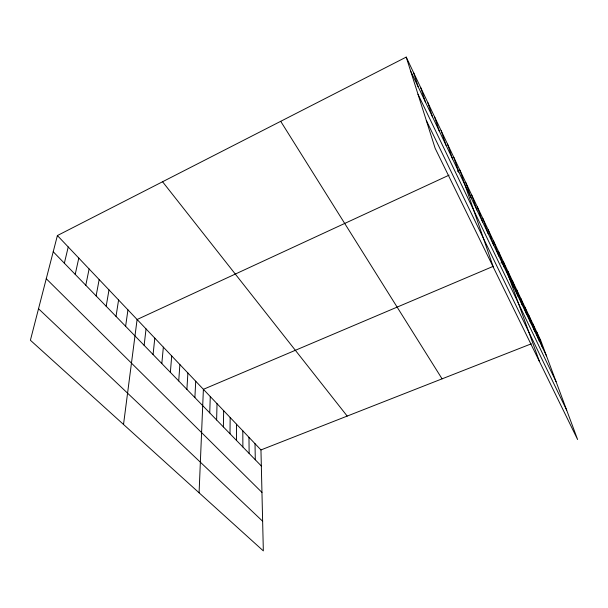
<?xml version="1.0" encoding="UTF-8"?>
<svg xmlns="http://www.w3.org/2000/svg" width="608" height="608" viewBox="0 0 608 608"><rect width="100%" height="100%" fill="white"/><g stroke="black" fill="none" stroke-linecap="round" stroke-linejoin="round"><path stroke-width="0.91" d="M236.497 440.435L236.55 424.232M229.999 433.747L230.166 417.506M223.372 426.922L223.66 410.658M216.615 419.968L217.033 403.682M209.737 412.878L210.277 396.568M199.082 492.792L203.391 389.318L493.194 266.357M194.887 397.602L195.723 381.239M186.892 389.363L187.895 372.993M178.722 380.95L179.884 364.557M170.362 372.347L171.707 355.946M161.819 363.554L163.347 347.138M153.079 354.548L154.797 338.132M144.134 345.344L146.049 328.92M123.523 424.468L137.104 319.504L449.114 175.134M125.613 326.268L127.954 309.86M116.014 316.388L118.583 299.995M106.187 306.272L108.992 289.894M96.117 295.898L99.172 279.551M85.789 285.274L89.11 268.956M75.21 274.375L78.797 258.096M64.357 263.203L68.233 246.962M57.395 235.554L30.4 340.252L263.34 550.901L260.954 449.935L57.395 235.554L406.22 57.099L540.618 340.168L577.6 439.516L435.123 148.246L406.22 57.099M457.406 171.304L459.891 170.149L493.536 267.657M500.924 263.082L503.492 261.987L539.486 361.6M260.954 449.935L531.308 343.816M538.924 340.83L540.618 340.168M38.524 308.735L262.641 521.231M46.261 278.73L261.957 492.412M53.223 251.742L261.334 466.002M162.564 181.754L347.198 416.085M280.706 121.311L442.077 378.845M426.292 120.399L566.641 410.081M417.992 94.225L556.069 381.687M410.605 70.938L546.448 355.824M536.818 332.166L542.632 347.829M532.942 324.011L538.741 339.667M528.99 315.681L534.766 331.337M524.962 307.192L530.716 322.833M520.843 298.52L526.574 314.154M516.64 289.674L522.348 305.292M512.354 280.638L518.031 296.233M507.969 271.411L513.623 286.984M498.499 251.461L504.078 266.965M493.384 240.684L498.917 256.143M488.14 229.642L493.628 245.047M482.767 218.325L488.201 233.677M477.265 206.735L482.646 222.019M471.618 194.849L476.938 210.056M465.834 182.658L471.086 197.782M453.796 157.32L458.911 172.246M447.541 144.142L452.572 158.954M441.119 130.614L446.059 145.297M434.522 116.713L439.371 131.26M427.736 102.425L432.486 116.82M420.766 87.742L425.402 101.969M413.592 72.641L418.114 86.678M255.018 443.68L255.292 459.785M248.968 437.319L249.143 453.454M242.812 430.836L242.881 447.009"/></g></svg>
